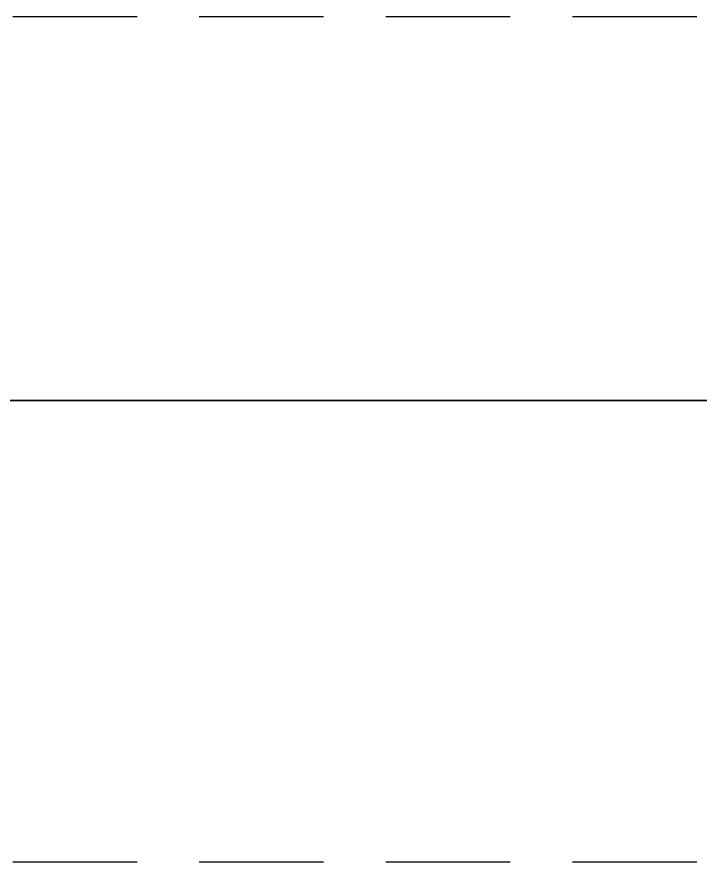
# Model space of a CAD drawing. Header units: millimetres. Extents: x 1066295 to 1300022, y -5734212 to -5454663.
# Drawn here: x 1187498 to 1190932, y -5551243 to -5546993 of the extents above; entities that cross this region are included whole.
import ezdxf

# ---------------------------------------------------------------- set-up
doc = ezdxf.new("R2010")
doc.units = ezdxf.units.MM
doc.header["$LTSCALE"] = 1000
doc.header["$MEASUREMENT"] = 0
doc.linetypes.add('AUDIT_D_120904163729-0', pattern=[0])
doc.linetypes.add('T9_PROFILE SECTIONS$0$HIDDEN2', pattern=[0.1875, 0.125, -0.0625])
doc.layers.get('0').update_dxf_attribs({"linetype": 'AUDIT_D_120904163729-0'})
doc.layers.add('T9_PROFILE SECTIONS$0$LEVEL', color=7, linetype='Continuous')
doc.layers.add('T9_PROFILE SECTIONS$0$T8_PROFILE SECTIONS$0$A-SLAB', color=3, linetype='Continuous', lineweight=35)

# ---------------------------------------------------------------- blocks, each defined once
blk = doc.blocks.new('T9_PROFILE SECTIONS')
at = {"layer": 'T9_PROFILE SECTIONS$0$LEVEL', "color": 8, "linetype": 'T9_PROFILE SECTIONS$0$HIDDEN2', "ltscale": 5}
for p, q in [((1261097.5948, -5544595.054, -0.01), (1103452.4742, -5544595.054, -0.01)), ((1261097.5948, -5548845.054, -0.01), (1103452.4742, -5548845.054, -0.01))]:
    blk.add_line(p, q, dxfattribs=at)
at = {"layer": 'T9_PROFILE SECTIONS$0$T8_PROFILE SECTIONS$0$A-SLAB', "linetype": 'ByBlock'}
blk.add_lwpolyline([(1188500.3952, -5546523.1551), (1194715.0811, -5546523.1551), (1194715.0811, -5546379.5556), (1194776.0282, -5546379.5556), (1194776.0282, -5546721.4418), (1194848.175, -5546721.4418), (1194848.175, -5546523.1551), (1200586.8866, -5546523.1551)], dxfattribs=at)

msp = doc.modelspace()

# ---------------------------------------------------------------- block references
at = {"linetype": 'ByBlock'}
msp.add_blockref('T9_PROFILE SECTIONS', (-1745.2, -2398.4, 0.4), dxfattribs=at)

doc.saveas('drawing.dxf')
